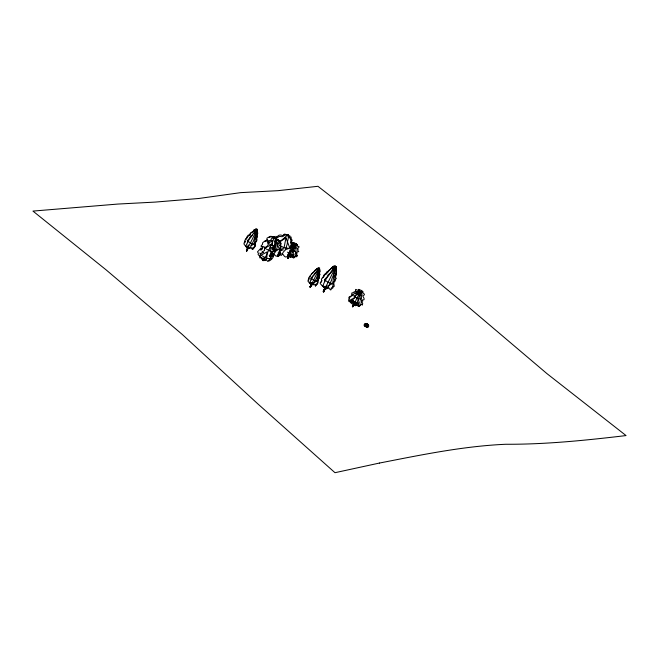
<?xml version="1.0" encoding="UTF-8"?>
<svg xmlns="http://www.w3.org/2000/svg" width="659" height="659" viewBox="0 0 659 659"><rect width="100%" height="100%" fill="white"/><g stroke="black" fill="none" stroke-linecap="round" stroke-linejoin="round"><path stroke-width="0.99" d="M253.806 247.397L253.534 248.871L252.685 247.718M332.078 287.546C331.419 290.537 330.933 287.522 332.968 287.868C332.754 285.792 333.075 284.144 333.462 282.126C335.645 281.459 334.5 277.546 334.698 275.775M354.921 305.166L355.226 305.792L355.728 305.389L357.779 300.809L360.448 291.921L359.592 293.066L359.55 292.637L353.965 296.122L356.997 298.288L360.399 299.137C360.588 300.034 358.257 289.35 360.745 291.575M326.51 287.266C325.785 287.95 324.475 289.655 323.717 291.953L323.067 291.616L325.439 286.368M290.784 255.997L290.594 255.593L290.652 256.203L293.197 257.57A0.824 0.692 83.4 0 1 293.708 257.99C295.191 257.356 296.303 254.176 295.817 252.356A0.898 0.75 83.4 0 1 295.323 251.812C296.723 250.659 295.578 249.835 295.932 248.418C292.934 246.021 298.494 245.758 295.726 248.212M355.761 304.194L355.514 303.799L357.631 305.751A1.689 1.516 -18.5 0 1 357.911 305.998C360.885 307.349 361.536 302.094 361.28 300.249A0.98 0.824 83.4 0 1 360.737 299.656C362.277 298.387 361 297.481 361.396 295.932C358.125 293.304 364.205 293.016 361.181 295.71M273.938 238.558L274.35 236.861L273.839 237.1M266.821 258.452L267.15 251.919L260.923 255.222L266.821 258.452L271.302 258.682L269.226 255.305M272.002 247.216L274.325 251.376L270.182 251.153L270.487 245.115L264.729 248.171L263.855 246.334M275.001 244.308L275.701 245.774L272.398 245.601L272.637 240.79L268.048 243.229L267.002 241.021L268.88 240.939M271.78 253.361L272.101 252.29C272.711 250.239 277.307 251.936 274.803 249.053C270.272 248.649 274.284 247.833 274.21 245.626L275.693 244.835L275.866 243.566L276.665 242.924L276.582 242.158L274.96 241.664L276.409 239.176C275.767 238.204 274.721 238.995 274.77 237.116L269.416 236.845L267.134 238.006L266.837 239.06C268.262 241.12 265.544 240.659 264.63 241.054C263.551 242.619 262.15 241.894 262.579 244.349C261.434 245.543 259.704 246.738 262.579 246.466L262.356 248.888L261.434 249.909L260.684 249.967L261.252 247.899L257.48 251.895L258.452 253.254L258.097 254.531L260.635 257.199M326.304 287.019L326.576 286.377M249.234 247.463L248.311 247.553L246.771 251.063C245.115 250.198 249.407 247.487 247.833 246.145M264.918 241.532C265.923 241.408 266.722 239.184 267.834 240.288M293.123 244.118C293.337 242.792 295.907 242.388 294.425 243.476C294.548 243.912 295.875 245.181 296.575 245.123C296.665 242.339 297.44 246.227 296.138 244.25C297.58 242.627 293.881 244.473 294.211 245.741C296.253 241.589 292.571 252.224 294.482 245.947M316.394 278.296L317.811 274.21M274.622 237.578L275.932 237.883L275.849 236.359L277.694 236.952L277.703 236.153L279.004 235.23C281.541 234.53 281.5 235.881 284.095 235.428C283.601 233.739 284.573 233.838 286.665 234.777C289.26 233.228 287.744 237.355 289.35 237.512C291.921 238.986 290.108 243.352 291.327 245.016L291.253 245.445C288.963 246.672 291.55 248.476 290.158 249.761C291.196 253.303 288.42 252.043 288.23 253.394L288.551 253.451C289.474 254.185 287.868 256.129 286.863 256.746L285.652 257.01C283.667 256.582 283.444 253.624 281.722 253.715M318.618 269.309L319.673 268.065L317.852 274.152M365.778 323.824C366.989 323.742 364.674 323.577 366 323.618M331.189 288.123C330.81 292.893 329.895 287.192 327.317 287.769L327.268 287.431M359.633 294.186L359.806 293.552L359.386 293.725M249.094 247.496L248.525 247.677L248.542 246.993L246.515 251.095L248.567 246.104M294.911 256.524L295.636 256.096L296.731 256.829L296.534 255.676L297.555 255.931L296.542 254.11A2.488 2.232 -18.5 0 1 295.875 253.558L295.743 252.759L297.16 253.237L296.879 251.787L298.799 251.664L297.349 249.802L298.239 249.226L297.069 248.377L298.799 247.652L298.947 246.4L297.654 246.4L296.945 244.86M361.058 300.941L362.738 301.204L362.277 299.911C366.182 300.636 362.952 296.731 362.722 295.759C366.396 294.359 363.315 293.939 362.508 292.036M366.717 323.66C365.407 324.36 367.327 323.445 366.857 324.681M335.678 268.534C336.164 267.966 333.849 272.9 333.66 274.465C332.26 278.016 332.358 276.994 331.428 280.47C329.805 283.65 327.342 289.556 326.716 288.658M310.323 283.065C309.409 285.882 314.013 280.47 310.035 287.126M323.602 286.319C322.745 290.364 328.091 282.472 323.635 291.723C327.803 282.612 324.722 290.693 326.782 288.551M364.74 325.562C363.397 324.146 366 323.157 365.308 323.915C364.559 323.816 362.022 326.543 367.549 327.021M365.07 326.477L365.704 324.714M250.997 245.618L254.3 244.061L256.277 231.021L254.209 233.27M318.824 269.564L311.995 283.436L317.078 281.039L318.824 269.564L310.949 278.139L311.295 279.91M324.788 281.5L324.442 279.721L334.994 268.229L325.843 286.83L332.663 283.609L334.994 268.229L333.561 269.63M295.446 246.128C296.921 243.764 294.787 246.515 294.235 245.321C295.125 241.795 294.911 246.557 292.522 246.441M360.868 293.428C362.409 291.089 360.358 293.362 359.74 292.744C358.199 293.247 359.031 289.342 358.323 291.336C357.293 294.441 353.216 292.258 353.035 295.611A0.98 0.881 -18.5 0 1 352.211 295.487C350.258 296.171 348.207 299.268 348.71 301.031A0.906 0.807 -18.5 0 1 349.443 301.254L350.242 301.97A1.689 1.425 83.4 0 1 350.67 302.053L351.799 301.361L354.221 297.662A0.98 0.42 -54.3 0 0 354.74 297.456L355.39 295.759L357.821 293.963L359.204 291.294L359.064 292.802L359.995 291.179L361.783 292.514L361.939 291.196L362.928 291.748L361.807 292.135L361.832 290.273L360.827 291.665M366.643 324.014L367.664 324.063L367.977 325.184M273.946 249.448C272.735 247.636 276.426 246.326 275.1 245.132M276.343 242.743L275.05 249.25L279.482 249.753L276.525 241.812M319.269 274.704L320.093 274.77L319.286 272.76L319.92 269.811L319.607 270.791L320.175 271.623L318.964 273.139L319.5 275.487L318.182 275.833L319.08 278.147L318.198 278.864L318.239 280.026L317.638 280.042L317.259 284.326L316.048 284.424L315.496 286.261L315.109 285.075L312.86 283.7M365.712 324.714L366.651 324.492L366.742 323.701M358.372 290.948C358.488 290.347 361.709 288.733 359.649 290.734C359.896 294.557 361.544 290.207 358.48 290.808C359.163 290.364 359.171 288.222 358.241 290.059C356.857 290.948 355.794 288.337 355.506 289.927C356.206 293.741 353.29 290.38 354.147 292.481C352.17 293.107 350.703 292.332 352.491 294.779L351.42 294.878L351.931 295.496M352.095 302.176L352.565 302.308L352.071 302.151M279.35 241.449L280.24 241.136L280.479 241.614M277.686 239.596C278.362 239.316 279.465 242.141 279.754 242.537C280.685 244.267 279.581 245.725 280.446 246.573C279.424 247.99 280.314 249.522 279.54 250.774C279.441 251.944 279.96 253.048 278.773 252.99C276.558 252.578 280.215 254.102 278.271 254.745M287.53 234.917L287.563 234.505L287.167 234.999M263.691 257.883L263.106 260.387L262.521 260.453C264.102 258.542 260.289 260.28 262.208 258.122C261.005 256.985 258.707 259.209 260.083 256.615L259.934 255.947C260.338 253.451 261.574 253.245 263.641 252.389C260.181 252.694 262.611 251.606 264.605 250.469C263.443 245.692 267.365 248.402 268.361 244.011C268.213 242.743 269.276 239.654 270.536 240.7C271.73 237.578 272.233 238.311 274.078 236.927L274.581 237.001C276.393 237.874 277.851 240.955 275.231 242.166M296.855 245.543L297.16 244.464L296.583 244.917M312.308 283.7L311.559 284.779M250.321 234.909C248.698 233.813 252.043 232.182 253.435 231.227M316.641 284.293L316.304 285.289L315.76 284.293M281.039 246.746C280.133 248.039 282.398 251.911 279.078 251.573M272.101 253.27L272.521 253.188M249.267 248.377L249.588 247.825L249.777 248.55L253.517 240.947L257.249 229.316L256.03 230.568M271.253 255.247L271.417 254.16M247.595 236.952L248.138 235.123L250.123 234.991M316.361 278.312L313.099 284.985L312.934 284.35L311.855 285.067L311.831 283.947L310.232 287.233M324.796 275.091C325.044 271.203 329.516 274.259 324.195 274.506C324.121 276.978 323.141 277.044 321.806 278.477A0.848 0.758 -18.5 0 1 321.559 279.078C321.452 279.638 321.683 281.377 321.221 282.274M290.635 254.275L290.561 255.214L290.627 254.267M355.605 302.341L355.489 303.354L355.596 302.333M319.327 269.795C320.117 265.717 315.842 269.844 314.788 270.429C313.618 273.263 312.457 272.019 311.32 274.482M293.98 246.417C293.222 246.763 294.944 245.922 294.136 246.936M289.68 251.631C292.514 252.199 286.072 256.409 288.922 255.33C289.944 252.636 288.411 257.57 287.917 258.295C288.09 255.717 289.787 255.906 290.446 255.931M310.793 275.174C311.369 273.337 312.992 273.749 314.5 271.03C316.155 270.042 319.253 265.215 319.64 269.704C319.631 264.531 314.145 276.006 312.761 276.352C312.111 278.518 310.653 279.54 310.298 281.706C309.236 282.596 309.639 284.144 310.191 282.966C310.002 283.527 308.585 282.497 308.898 281.912C306.929 281.698 308.774 279.605 308.75 277.661C310.438 276.039 310.784 274.333 309.804 277.068M335.933 267.282C335.233 270.099 336.922 264.259 335.085 267.34M272.266 251.441L271.796 252.965L273.955 255.56L270.857 254.58L271.582 255.774L273.23 256.466M279.984 252.834L280.437 252.422M290.94 245.7C292.192 246.944 293.823 243.863 291.583 244.094M357.985 291.912L356.346 291.303L355.942 292.958M249.316 248.254C248.476 249.102 248.591 246.013 247.001 250.593M325.258 288.617L325.711 287.596L326.584 287.917M353.834 302.769C353.801 304.343 349.278 304.178 351.568 301.476M287.736 258.163C290.009 253.789 288.016 254.695 288.14 258.312M273.946 238.574L266.063 256.087M292.86 250.873L294.194 255.124L290.207 254.135L291.97 250M358.035 298.626L359.501 303.28L355.135 302.193L357.063 297.67M256.672 231.746C257.175 229.686 256.994 231.82 257.842 233.228C257.084 234.398 255.898 235.288 256.952 236.754C257.685 238.64 255.165 236.672 255.708 238.607C257.62 241.103 254.514 242.388 254.489 244.975C254.975 247.092 254.234 248.122 253.031 248.278C252.603 251.771 251.845 246.927 249.769 247.586M311.954 283.049L310.15 286.986M325.785 286.311L323.478 291.912L325.95 287.546M289.622 237.66L289.853 235.708L288.485 236.515L288.378 235.032L289.021 237.092L291.08 237.034L291.393 239.86L292.275 240.041L291.237 241.968C292.703 242.528 292.448 242.174 292.612 243.468L291.904 244.843C290.298 250.626 295.899 242.281 292.118 246.359C291.294 248.023 292.86 251.549 289.581 250.857M272.019 240.214L271.772 240.741M294.219 245.37L291.904 250.568L295.018 251.343C293.469 252.397 294.557 241.153 293.395 245.379M356.997 298.288L359.526 292.596M253.443 231.037C253.32 229.283 255.346 229.925 255.84 228.912C257.743 227.965 256.705 231.811 257.134 229.554C254.448 228.039 253.369 232.19 251.013 232.825C249.151 235.667 249.431 235.321 247.01 236.639C246.82 239.052 243.764 239.901 244.983 242.191M310.661 286.789C311.032 285.306 311.913 284.103 312.605 283.757M271.475 254.761L271.846 253.962M279.259 255.132L279.745 254.077M275.165 244.86L275.594 244.085M271.401 254.852L271.772 254.053M367.615 324.154L366.363 327.21L365.737 325.744M278.979 253.814L277.596 256.252L278.403 256.162L279.523 253.839M256.277 231.021L248.517 246.787L248.122 244.777M268.715 237.528L270.709 236.251L274.638 237.174C274.086 239.481 277.134 238.871 274.333 241.301C275.182 242.825 275.627 244.794 273.147 246.112C273.345 248.105 269.589 248.83 273.156 249.802L273.6 251.73L271.113 252.076L270.404 253.369L271.697 256.598L269.613 254.918L269.91 256.54L271.187 257.628L268.806 260.445C267.562 263.303 267.406 259.473 265.495 259.564C265.033 262.373 263.954 258.723 263.238 260.305M352.433 306.542L353.834 303.264L353.521 302.786M319.343 270.808L319.335 270.421M256.689 232.668L256.68 231.976M266.038 256.203L263.633 260.602L263.979 259.078L263.163 260.635L262.471 260.206L263.13 259.176L262.546 260.157L263.048 260.684L263.921 259.63M271.302 254.572L271.681 253.789M310.455 287.209L311.427 285.009M310.348 287.093C311.542 284.235 312.02 284.235 312.687 283.543M279.128 253.394L279.136 252.85M367.112 324.137L364.839 324.92L367.936 326.304L367.228 324.179L365.976 326.46L364.839 324.92L365.152 324.302L367.269 324.302M288.082 258.287L289.639 255.132M291.583 247.364L292.003 246.845M271.22 254.481L271.516 253.896M367.936 326.304L368.249 325.686M288.14 258.18L289.803 255.313M352.376 306.501L352.87 306.616L354.814 303.552M311.023 283.032L310.018 283.461L310.027 282.826M254.028 246.894C256.837 247.207 254.646 243.27 255.898 241.828C257.62 240.947 256.763 238.228 256.458 237.224C257.949 238.962 257.62 226.696 255.939 229.983C253.04 233.302 251.326 237.059 249.357 238.879C248.542 241.194 244.102 247.619 246.828 246.277M266.22 259.234L265.61 260.429L264.457 259.893M359.814 293.23L360.078 293.988L359.27 295.356M325.085 288.93L323.775 291.879C321.905 290.767 326.963 287.513 324.829 286.303M358.101 293.535L358.57 292.901L358.702 293.362M293.428 246.128C293.617 247.257 293.519 244.604 293 246.342M246.029 239.547C245.09 238.261 247.282 239.011 246.771 237.726M316.641 283.971C318.676 283.469 317.959 281.368 318.338 279.144C319.426 278.691 320.027 276.08 318.701 275.149M352.746 306.764C353.768 304.301 354.451 302.901 354.88 305.232M353.858 301.476L353.018 302.061L353.883 301.443M290.248 255.305L289.631 256.038L290.899 256.013M272.933 238.121L273.46 237.289M278.452 254.432L277.291 255.923L278.642 256.417L280.339 252.834M367.73 324.269C367.145 324.566 370.045 325.332 368.06 327.012M368.29 324.722C368.455 324.887 369.089 329.269 365.366 326.016M275.726 241.845L275.8 241.293M287.686 252.562L287.818 252.1M358.826 292.341L357.648 292.711L357.104 294.211M368.134 324.92L367.706 324.533M323.857 275.75L324.236 275.75M247.726 242.776L247.331 240.766L252.834 234.769M276.385 239.794L277.727 239.332L276.418 239.209M322.457 277.801L322.819 277.563A0.848 0.708 83.4 0 0 323.067 276.945L323.89 276.096M292.81 244.744C293.42 241.005 293.988 248.838 294.614 243.772C291.451 244.127 296.072 241.433 291.583 243.22M277.736 255.453L277.431 255.758L278.535 256.549M249.876 237.265L251.301 235.881M327.803 275.248L329.245 273.839M276.063 238.92L276.014 238.196L278.428 237.026C280.034 235.609 281.253 237.438 283.403 236.26C282.826 234.53 283.823 234.81 286.344 235.164C287.818 233.953 289.375 235.181 288.329 236.853C288.395 239.645 287.299 240.864 287.233 244.143C286.105 246.623 286.022 250.263 284.342 250.988C282.126 252.504 282.085 257.068 280.281 254.885C280.866 252.397 278.617 253.863 278.172 256.557L277.958 255.931M362.219 292.967L362.747 291.608L362.12 292.094M291.608 256.186C292.102 257.636 289.581 256.87 290.306 256.054M352.886 300.537C352.565 299.614 350.745 300.875 352.993 300.85M293.65 256.392L292.851 256.071L293.749 256.433M358.957 304.697L358.035 304.31L359.015 304.705M290.924 248.097L291.484 247.471M328.652 271.129C330.563 269.572 332.787 265.231 335.942 266.376C336.296 269.622 336.889 271.088 335.53 273.699L335.901 276.162L334.665 275.948L336.337 278.526L335.044 279.63L335.217 281.08L334.286 281.204L333.816 283.279L334.237 286.344L332.589 286.962M255.362 237.957L255.362 236.952M349.583 301.13L349.105 301.468L352.927 302.703M280.396 250.214L284.021 247.784L289.935 248.451L285.99 237.874L283.189 238.484M288.098 254.695C288.914 255.181 289.029 256.969 288.041 258.204M280.215 241.532L285.99 237.874L284.021 247.784L279.581 245.181M277.678 240.411L278.502 239.711L277.678 244.81L280.866 240.799C282.587 239.085 283.115 239.472 284.927 237.907C282.999 237.948 290.94 232.998 287.522 236.004M277.488 239.497C279.07 239.662 279.367 242.809 278.996 240.51C278.057 240.23 278.271 239.184 276.5 240.716M254.168 230.642L253.781 230.856L254.185 230.642M327.251 272.678C323.577 276.088 329.731 268.847 330.464 269.358C331.675 267.538 334.863 263.913 336.041 267.117M277.859 254.909C278.922 254.333 281.096 252.133 279.045 252.002M260.692 249.819L263.246 246.985M248.781 247.314L246.647 250.939C246.73 250.165 249.497 244.695 246.894 247.858C246.293 247.191 246.754 246.153 245.865 246.763C245.123 244.398 242.141 244.629 245.453 241.12M335.596 275.116C337.424 275.841 335.769 271.401 335.802 270.099C336.568 268.683 335.925 268.254 335.662 266.178C331.815 269.597 329.203 275.001 327.383 277.142C325.348 279.853 323.141 284.581 322.778 286.484C324.426 287.135 321.213 285.454 321.262 284.639C320.043 283.535 319.401 283.181 322.045 280.685M263.929 259.193L263.229 260.289M354.789 297.901L351.247 299.417L355.135 302.193M292.044 255.198C293.898 255.857 290.899 253.591 292.151 255.198M354.781 303.247L352.631 306.748L354.105 302.81M244.769 242.331L244.431 242.833M328.462 271.286L326.905 271.763L327.96 272.488M275.635 250.593L277.563 250.173M280.602 250.502L283.403 249.885M285.273 249.473L288.065 248.863M251.104 247.562L250.511 247.471M328.89 287.736L328.19 287.629M271.854 253.344C273.114 257.562 273.403 252.562 275.536 251.903C276.681 250.618 278.378 242.067 277.126 246.178M349.509 298.239C347.746 297.926 349.682 296.122 350.901 296.303M273.065 256.532L273.263 257.059L271.689 259.201L269.449 260.906L268.913 260.148M247.487 246.318C249.712 247.125 245.189 250.025 246.713 251.137M311.139 283.032L311.641 283.691L310.059 286.854L311.641 283.691L311.386 282.876M354.913 304.277L354.501 304.161M308.684 280.067L309.293 278.452M290.347 255.478L289.911 255.379M280.454 242.512L281.236 243.443L280.602 245.148M293.444 255.099L292.794 255.519L293.436 255.115M254.3 244.061L250.609 243.122L247.331 240.766M332.663 283.609L328.306 282.505L324.442 279.721M317.078 281.039L313.832 280.215L310.949 278.139M278.551 254.325L277.793 255.865L276.269 256.17C274.721 255.906 274.646 253.476 273.221 253.723M352.87 306.764L352.425 306.6C353.941 305.496 353.076 302.769 353.932 303.84C351.733 310.496 352.516 302.835 354.863 304.211M359.369 305.784C361.025 306.114 360.135 303.181 362.425 305.084C362.318 303.511 363.315 304.252 362.071 302.168A2.727 2.447 -18.5 0 1 361.338 301.558M355.02 304.829L356.404 305.447L356.478 304.689M268.048 243.229L272.398 245.601M264.729 248.171L270.182 251.153M287.621 255.198L288.189 255.28L287.909 254.605M288.782 253.122L290.207 254.135M287.686 258.073L289.243 255.692L290.1 257.356L290.751 257.059L293.988 247.891M247.422 237.594L246.96 237.578M262.743 258.872L261.022 257.389M323.94 286.336L323.19 286.846L323.239 286.212M274.679 244.118L275.701 245.774M271.928 247.463L274.325 251.376M290.973 242.265L291.196 242.94M259.86 252.982L260.569 254.473M294.853 256.697C295.034 257.826 293.502 257.628 292.744 257.611A1.549 1.392 -18.5 0 0 292.431 257.315L292.184 256.656M357.293 304.944L358.405 305.957A0.906 0.758 83.4 0 1 358.966 306.41L359.015 306.073M351.198 300.092C352.128 300.726 351.247 298.395 351.198 300.092M290.652 255.124L291.047 254.588L290.652 255.124M355.621 303.272L356.058 302.687L355.638 303.231M357.112 302.621C358.323 303.082 357.087 304.186 357.112 302.621M358.397 303.305L358.158 303.865L358.397 303.305M353.051 301.583L353.133 301.155L353.051 301.583M358.842 293.395L358.471 293.955L358.858 293.329M333.116 269.029L333.446 268.765L333.116 269.029M358.982 294.046L359.353 293.469L358.982 294.046M256.4 232.372L256.4 232.372M335.134 269.819L335.159 269.729M316.633 269.366L317.045 269.35L316.633 269.366M332.062 267.958L332.614 267.941L332.062 267.958M349.748 300.1L351.008 300.628L349.814 300.01M332.54 267.381L333.009 267.463L332.54 267.381M379.411 463.063L334.986 472.701L257.603 403.67L182.131 334.327L106.033 269.803L32.95 211.086L117.862 204.059L155.178 202.091L198.721 198.491L240.659 192.642L277.966 190.673L317.959 186.299L391.635 243.797L469.62 308.05L546.945 373.62L626.05 435.574C586.131 440.303 546.072 444.454 505.824 444.265C463.129 446.151 421.241 454.908 379.411 463.063"/></g></svg>
